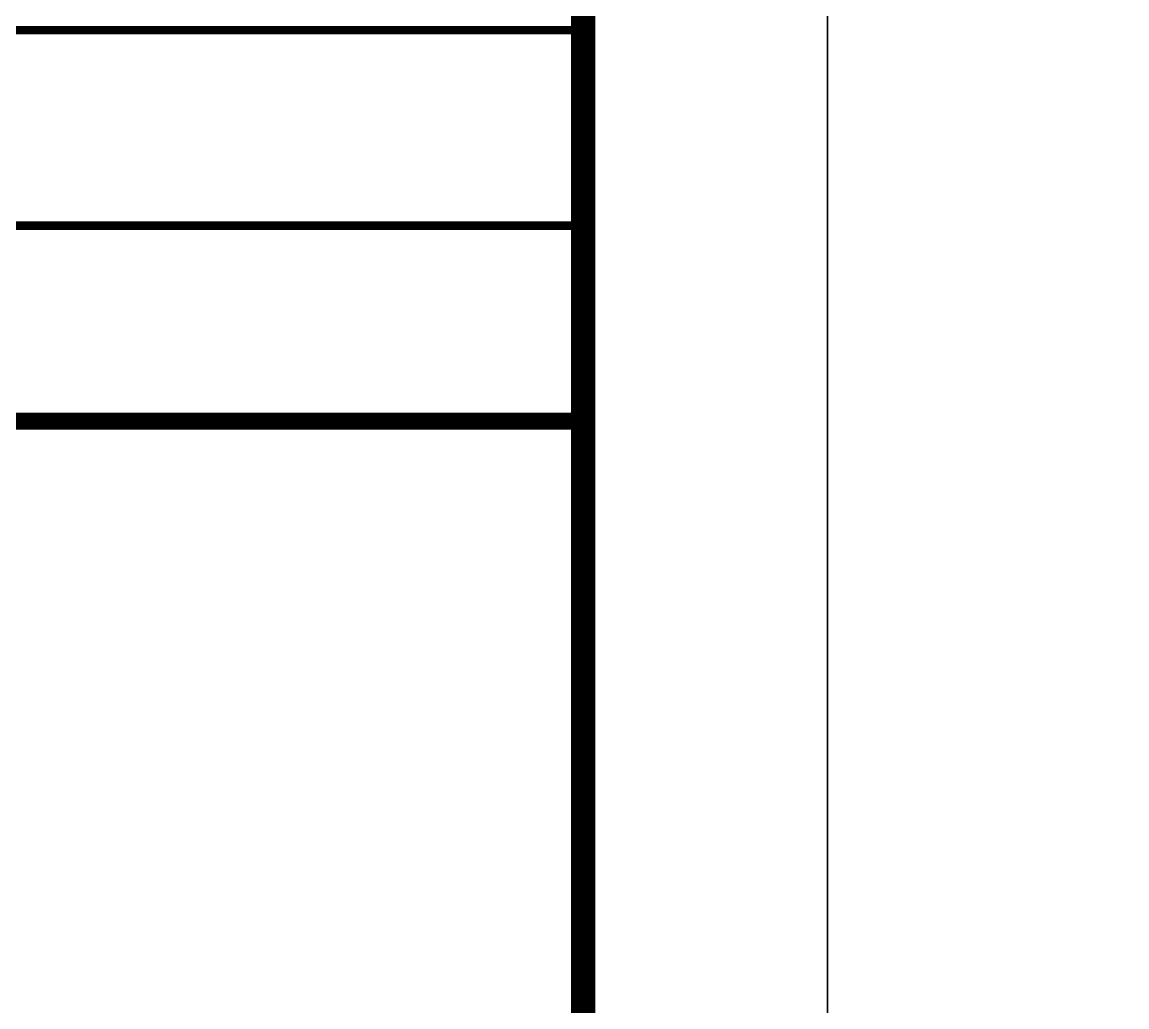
# Model space of a CAD drawing. Extents: x 3002737 to 4077523, y -995787 to -7267.
# Drawn here: x 3113540 to 3118060, y -812183 to -808153 of the extents above; entities that cross this region are included whole.
import ezdxf

# ---------------------------------------------------------------- set-up
doc = ezdxf.new("R2010")
doc.units = 0
doc.header["$LTSCALE"] = 1000
doc.header["$MEASUREMENT"] = 0
doc.layers.add('!!电气', color=1, linetype='CONTINUOUS')
doc.layers.add('yichutu', color=7, linetype='CONTINUOUS', true_color=0xffffff, plot=False)
doc.layers.add('图框', color=147, linetype='CONTINUOUS', lineweight=20)

# ---------------------------------------------------------------- blocks, each defined once
blk = doc.blocks.new('A$C086A1D60')
at = {"layer": '图框'}
for points, const_width in [([(0, 8400.3), (7000, 8400.3)], 35), ([(0, 7600.3), (7000, 7600.3)], 35), ([(0, 6800.3), (7000, 6800.3)], 70)]:
    blk.add_lwpolyline(points, dxfattribs=dict(at, const_width=const_width))

msp = doc.modelspace()

# ---------------------------------------------------------------- linework, layer by layer
at = {"layer": 'yichutu', "color": 7, "true_color": 0xffffff}
for points in [[(3032735, -817586.6), (3032735, -758186.6), (3116835, -758186.6), (3116835, -817586.6)], [(3116835, -817586.6), (3116835, -758186.6), (3200935, -758186.6), (3200935, -817586.6)]]:
    msp.add_lwpolyline(points, close=True, dxfattribs=at)
at = {"layer": '图框'}
for points in [[(3032735, -758186.6), (3116835, -758186.6), (3116835, -817586.6), (3032735, -817586.6)], [(3032735, -758186.6), (3116835, -758186.6), (3116835, -817586.6), (3032735, -817586.6)], [(3116835, -758186.6), (3200935, -758186.6), (3200935, -817586.6), (3116835, -817586.6)], [(3116835, -758186.6), (3200935, -758186.6), (3200935, -817586.6), (3116835, -817586.6)]]:
    msp.add_lwpolyline(points, close=True, dxfattribs=at)
at = {"layer": '图框', "const_width": 100}
msp.add_lwpolyline([(3115835, -816586.6), (3115835, -759186.6), (3035235, -759186.6), (3035235, -816586.6)], close=True, dxfattribs=at)

# ---------------------------------------------------------------- block references
at = {"layer": '!!电气'}
msp.add_blockref('A$C086A1D60', (3108835, -816586.6), dxfattribs=at)

doc.saveas('drawing.dxf')
